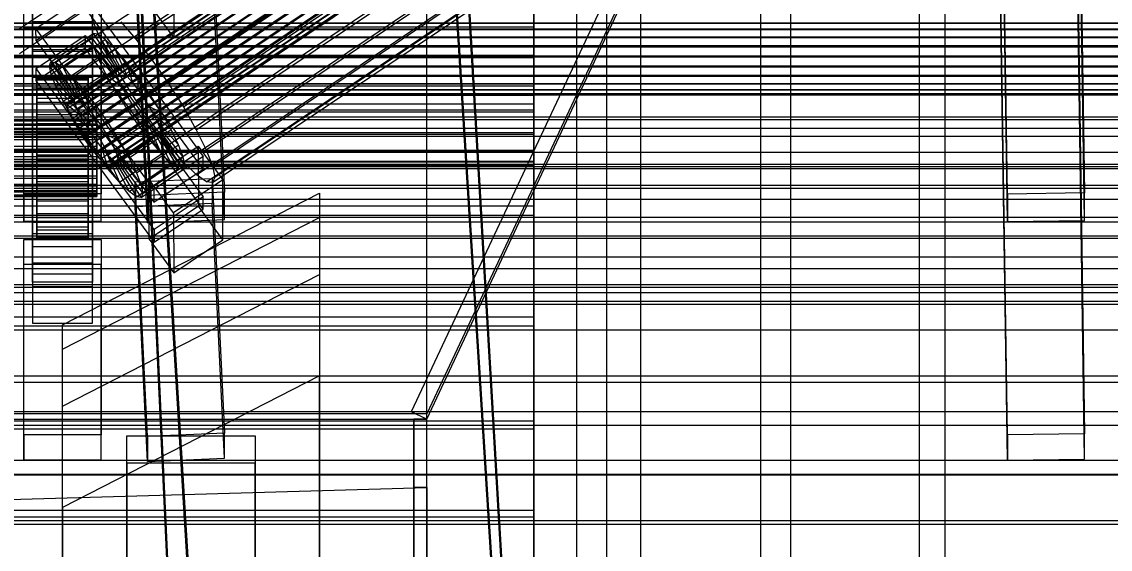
# Model space of a CAD drawing. Header units: millimetres. Extents: x -2500 to 58855, y -53268 to 6837.
# Drawn here: x 130.5 to 384.5, y -35228.9 to -35105.9 of the extents above; entities that cross this region are included whole.
import ezdxf

# ---------------------------------------------------------------- set-up
doc = ezdxf.new("R2010")
doc.units = ezdxf.units.MM
for name, color, linetype, lineweight in [('COTAS_O', 1, 'Continuous', 0), ('COTAS_R', 1, 'Continuous', 0), ('frontal_briquetadora', 7, 'Continuous', 0), ('frontal_C01', 7, 'Continuous', 0), ('frontal_C02', 7, 'Continuous', 0), ('frontal_C03', 7, 'Continuous', 0), ('frontal_C05', 7, 'Continuous', 0), ('frontal_dos-mix', 7, 'Continuous', 0), ('frontal_mix-C02', 7, 'Continuous', 0), ('frontal_secador', 7, 'Continuous', 0), ('frontal_tolva-C01', 7, 'Continuous', 0)]:
    doc.layers.add(name, color=color, linetype=linetype, lineweight=lineweight)
doc.dimstyles.new('R19_100', dxfattribs={"dimtxt": 250, "dimasz": 150, "dimexe": 150, "dimexo": 80, "dimgap": 100, "dimtad": 1, "dimtih": 1, "dimtoh": 1, "dimdsep": 46, "dimcen": 0.09, "dimadec": 0, "dimazin": 0, "dimtfac": 1, "dimtdec": 4, "dimtofl": 0, "dimtmove": 0, "dimatfit": 3, "dimfxl": 1, "dimtolj": 1, "dimtzin": 0, "dimarcsym": 0})

# ---------------------------------------------------------------- blocks, each defined once
blk = doc.blocks.new('*D37')
at = {"layer": 'COTAS_R', "color": 0, "lineweight": -2, "transparency": 16777216}
for p, q in [((-1750, -35420), (-1750, -34450)), ((2600, -35420), (2600, -34450)), ((-1600, -34600), (2450, -34600))]:
    blk.add_line(p, q, dxfattribs=at)
at = {"layer": 'COTAS_R', "color": 0, "transparency": 16777216}
for points in [[(-1600, -34575), (-1600, -34625), (-1750, -34600)], [(2450, -34575), (2450, -34625), (2600, -34600)]]:
    blk.add_solid(points, dxfattribs=at)
at = {"layer": 'Defpoints', "color": 0, "transparency": 16777216}
for p in [(2600, -34600), (-1750, -35500), (2600, -35500)]:
    blk.add_point(p, dxfattribs=at)
blk = doc.blocks.new('*D45')
at = {"layer": 'COTAS_O', "color": 0, "lineweight": -2, "transparency": 16777216}
for p, q in [((-1480, -35920), (-1480, -35150)), ((490, -35920), (490, -35150)), ((-1330, -35300), (340, -35300))]:
    blk.add_line(p, q, dxfattribs=at)
at = {"layer": 'COTAS_O', "color": 0, "transparency": 16777216}
for points in [[(-1330, -35275), (-1330, -35325), (-1480, -35300)], [(340, -35275), (340, -35325), (490, -35300)]]:
    blk.add_solid(points, dxfattribs=at)
at = {"layer": 'Defpoints', "color": 0, "transparency": 16777216}
for p in [(490, -35300), (-1480, -36000), (490, -36000)]:
    blk.add_point(p, dxfattribs=at)
blk = doc.blocks.new('*D47')
at = {"layer": 'COTAS_O', "color": 0, "lineweight": -2, "transparency": 16777216}
for p, q in [((-1400, -35920), (-1400, -35150)), ((1400, -35920), (1400, -35150)), ((-1250, -35300), (1250, -35300))]:
    blk.add_line(p, q, dxfattribs=at)
at = {"layer": 'COTAS_O', "color": 0, "transparency": 16777216}
for points in [[(-1250, -35275), (-1250, -35325), (-1400, -35300)], [(1250, -35275), (1250, -35325), (1400, -35300)]]:
    blk.add_solid(points, dxfattribs=at)
at = {"layer": 'Defpoints', "color": 0, "transparency": 16777216}
for p in [(1400, -35300), (-1400, -36000), (1400, -36000)]:
    blk.add_point(p, dxfattribs=at)

msp = doc.modelspace()

# ---------------------------------------------------------------- linework, layer by layer
at = {"layer": 'frontal_briquetadora'}
for p, q in [((340, -35988), (340, -34950)), ((346, -35988), (346, -34950)), ((-1330, -35190), (490, -35190)), ((-1330, -35200), (490, -35200))]:
    msp.add_line(p, q, dxfattribs=at)
at = {"layer": 'frontal_C01'}
for p, q in [((250, -35735.764), (250, -32680.37)), ((250, -32685.104), (250, -35740.498)), ((360.514, -35146.103), (357.646, -34954.155)), ((375.644, -34953.914), (378.512, -35145.861)), ((360.514, -35152.507), (357.646, -34960.559)), ((378.512, -35152.265), (375.644, -34960.317)), ((250, -35358.334), (228.298, -34987.381)), ((228.298, -34993.069), (250, -35364.021)), ((133, -35109.581), (133, -35064.108)), ((147, -35064.108), (147, -35109.581)), ((133, -35067.31), (133, -35112.783)), ((147, -35112.783), (147, -35067.31)), ((174.943, -35086.846), (177.811, -35145.665)), ((159.83, -35146.452), (156.962, -35087.633)), ((159.83, -35152.856), (156.962, -35094.037)), ((165.926, -35094.321), (165.983, -35109.69)), ((177.811, -35152.07), (174.943, -35093.25)), ((133, -35111.849), (133, -35096.48)), ((133, -35105.954), (133, -35096.48)), ((147, -35096.48), (147, -35111.849)), ((147, -35096.48), (147, -35105.954)), ((131, -35107.366), (131, -35100.963)), ((131, -35146.057), (131, -35100.963)), ((149, -35100.963), (149, -35107.366)), ((149, -35100.963), (149, -35146.057)), ((160.247, -35101.932), (165.983, -35109.69)), ((165.983, -35109.69), (177.451, -35102.078)), ((149, -35107.366), (131, -35107.366)), ((131, -35152.46), (131, -35107.366)), ((147, -35105.954), (133, -35105.954)), ((133, -35105.954), (133, -35121.322)), ((147, -35121.322), (147, -35105.954)), ((149, -35152.46), (149, -35107.366)), ((147, -35109.581), (133, -35109.581)), ((133, -35109.581), (133, -35112.783)), ((147, -35112.783), (147, -35109.581)), ((147, -35111.849), (133, -35111.849)), ((133, -35111.849), (133, -35121.322)), ((133, -35112.783), (147, -35112.783)), ((147, -35121.322), (147, -35111.849)), ((133, -35121.322), (147, -35121.322)), ((-425, -35140.179), (425, -35140.179)), ((140, -35176.603), (200, -35145.894)), ((177.811, -35145.665), (159.83, -35146.452)), ((177.811, -35152.07), (177.811, -35145.665)), ((200, -35145.894), (200, -35273.438)), ((200, -35145.894), (200, -35151.578)), ((378.512, -35145.861), (360.514, -35146.103)), ((378.512, -35152.265), (378.512, -35145.861)), ((149, -35146.057), (131, -35146.057)), ((131, -35146.057), (131, -35152.46)), ((149, -35152.46), (149, -35146.057)), ((159.83, -35146.452), (159.83, -35152.856)), ((360.514, -35146.103), (360.514, -35152.507)), ((425, -35151.547), (-425, -35151.547)), ((131, -35152.46), (149, -35152.46)), ((140, -35182.288), (200, -35151.578)), ((159.83, -35152.856), (177.811, -35152.07)), ((200, -35151.578), (200, -35279.122)), ((200, -35151.578), (200, -35164.841)), ((360.514, -35152.507), (378.512, -35152.265)), ((425, -35156.444), (-425, -35156.444)), ((140, -35195.551), (200, -35164.841)), ((200, -35164.841), (200, -35292.385)), ((200, -35164.841), (200, -35188.525)), ((-425, -35167.812), (425, -35167.812)), ((140, -35281.728), (140, -35176.603)), ((140, -35182.288), (140, -35176.603)), ((140, -35287.412), (140, -35182.288)), ((140, -35195.551), (140, -35182.288)), ((200, -35188.525), (140, -35219.235)), ((200, -35316.069), (200, -35188.525)), ((140, -35300.675), (140, -35195.551)), ((140, -35219.235), (140, -35195.551)), ((155, -35208.891), (155, -35202.487)), ((155, -35202.487), (185, -35202.487)), ((155, -35623.419), (155, -35202.487)), ((185, -35202.487), (185, -35208.891)), ((185, -35202.487), (185, -35623.419)), ((185, -35208.891), (155, -35208.891)), ((155, -35208.891), (155, -35629.823)), ((185, -35629.823), (185, -35208.891)), ((140, -35219.235), (140, -35324.359))]:
    msp.add_line(p, q, dxfattribs=at)
at = {"layer": 'frontal_C02'}
for p, q in [((250, -35767.535), (250, -32976.99)), ((250, -32981.769), (250, -35772.314)), ((141.045, -35125.12), (354.844, -34981.879)), ((141.218, -35124.679), (355.017, -34981.438)), ((141.224, -35126.041), (355.022, -34982.799)), ((141.731, -35124.749), (355.53, -34981.508)), ((142.549, -35125.324), (356.348, -34982.083)), ((143.617, -35126.366), (357.415, -34983.125)), ((141.742, -35127.379), (355.541, -34984.138)), ((142.565, -35129.044), (356.363, -34985.803)), ((144.861, -35127.804), (358.659, -34984.562)), ((148.35, -35108.774), (332.659, -34985.29)), ((143.635, -35130.922), (357.434, -34987.681)), ((359.995, -34986.297), (146.196, -35129.538)), ((147.533, -35131.452), (361.332, -34988.211)), ((157.152, -35109.971), (341.461, -34986.487)), ((144.881, -35132.885), (358.68, -34989.644)), ((148.779, -35133.415), (362.578, -34990.174)), ((150.672, -35113.473), (334.981, -34989.989)), ((146.218, -35134.799), (360.017, -34991.558)), ((147.554, -35136.534), (361.352, -34993.292)), ((149.85, -35135.293), (363.648, -34992.051)), ((345.231, -34991.382), (160.922, -35114.866)), ((148.798, -35137.971), (362.596, -34994.73)), ((149.865, -35139.013), (363.664, -34995.771)), ((150.672, -35136.958), (364.471, -34993.716)), ((151.191, -35138.296), (364.989, -34995.055)), ((151.369, -35139.217), (365.168, -34995.976)), ((153.694, -35118.772), (338.003, -34995.288)), ((150.683, -35139.588), (364.482, -34996.347)), ((151.196, -35139.658), (364.995, -34996.416)), ((164.693, -35120.268), (349.002, -34996.784)), ((157.211, -35124.312), (341.52, -35000.828)), ((168.21, -35125.807), (352.519, -35002.323)), ((160.982, -35129.713), (345.291, -35006.229)), ((171.232, -35131.107), (355.541, -35007.623)), ((360.514, -35202.297), (357.646, -35008.53)), ((375.644, -35008.286), (378.512, -35202.053)), ((164.752, -35134.609), (349.061, -35011.125)), ((173.554, -35135.806), (357.863, -35012.322)), ((168.263, -35138.665), (352.572, -35015.181)), ((175.016, -35139.584), (359.326, -35016.1)), ((360.514, -35208.143), (357.646, -35014.376)), ((378.512, -35207.899), (375.644, -35014.132)), ((171.275, -35141.606), (355.584, -35018.122)), ((175.521, -35142.183), (359.83, -35018.699)), ((173.584, -35143.229), (357.893, -35019.745)), ((175.032, -35143.426), (359.341, -35019.942)), ((228.298, -35041.759), (130, -35107.617)), ((250, -35386.528), (228.298, -35041.759)), ((130, -35113.358), (228.298, -35047.5)), ((228.298, -35047.5), (250, -35392.269)), ((133.809, -35107.469), (145.277, -35099.785)), ((145.277, -35099.785), (172.809, -35137.378)), ((145.289, -35102.708), (133.821, -35110.392)), ((172.821, -35140.301), (145.289, -35102.708)), ((148.35, -35108.774), (146.887, -35104.996)), ((133.821, -35110.392), (133.809, -35107.469)), ((161.341, -35145.062), (133.809, -35107.469)), ((153.641, -35105.914), (157.152, -35109.971)), ((133, -35112.438), (133, -35109.516)), ((133, -35109.516), (147, -35109.516)), ((133, -35155.42), (133, -35109.516)), ((133.821, -35110.392), (161.353, -35147.985)), ((133.847, -35116.821), (145.315, -35109.138)), ((136.948, -35116.19), (146.777, -35109.605)), ((137.313, -35115.26), (147.143, -35108.674)), ((138.396, -35115.408), (148.226, -35108.822)), ((140.123, -35116.622), (149.953, -35110.036)), ((145.315, -35109.138), (145.327, -35112.061)), ((145.315, -35109.138), (172.847, -35146.731)), ((147.143, -35108.674), (146.777, -35109.605)), ((146.777, -35109.605), (152.513, -35117.436)), ((146.777, -35109.605), (147.155, -35111.549)), ((147, -35109.516), (147, -35112.438)), ((147, -35109.516), (147, -35155.42)), ((148.226, -35108.822), (147.143, -35108.674)), ((147.143, -35108.674), (152.686, -35116.996)), ((149.953, -35110.036), (148.226, -35108.822)), ((148.226, -35108.822), (153.199, -35117.066)), ((150.672, -35113.473), (148.35, -35108.774)), ((152.207, -35112.236), (149.953, -35110.036)), ((149.953, -35110.036), (154.017, -35117.641)), ((157.152, -35109.971), (160.922, -35114.866)), ((147, -35112.438), (133, -35112.438)), ((133, -35112.438), (133, -35158.342)), ((145.327, -35112.061), (133.859, -35119.744)), ((137.325, -35118.135), (147.155, -35111.549)), ((142.377, -35118.822), (152.207, -35112.236)), ((172.859, -35149.654), (145.327, -35112.061)), ((147, -35158.342), (147, -35112.438)), ((147.155, -35111.549), (152.692, -35118.357)), ((147.155, -35111.549), (148.249, -35114.375)), ((154.833, -35115.27), (152.207, -35112.236)), ((152.207, -35112.236), (155.085, -35118.683)), ((136.948, -35116.19), (137.313, -35115.26)), ((142.856, -35123.582), (137.313, -35115.26)), ((137.313, -35115.26), (138.396, -35115.408)), ((143.369, -35123.651), (138.396, -35115.408)), ((138.396, -35115.408), (140.123, -35116.622)), ((138.419, -35120.961), (148.249, -35114.375)), ((145.003, -35121.856), (154.833, -35115.27)), ((148.249, -35114.375), (153.21, -35119.696)), ((148.249, -35114.375), (149.985, -35117.89)), ((153.694, -35118.772), (150.672, -35113.473)), ((157.653, -35118.932), (154.833, -35115.27)), ((154.833, -35115.27), (156.329, -35120.12)), ((160.922, -35114.866), (164.693, -35120.268)), ((133.859, -35119.744), (133.847, -35116.821)), ((161.379, -35154.414), (133.847, -35116.821)), ((142.683, -35124.022), (136.948, -35116.19)), ((137.325, -35118.135), (136.948, -35116.19)), ((144.188, -35124.227), (140.123, -35116.622)), ((140.123, -35116.622), (142.377, -35118.822)), ((140.156, -35124.475), (149.985, -35117.89)), ((152.513, -35117.436), (142.683, -35124.022)), ((152.686, -35116.996), (142.856, -35123.582)), ((153.199, -35117.066), (143.369, -35123.651)), ((154.017, -35117.641), (144.188, -35124.227)), ((149.985, -35117.89), (154.033, -35121.361)), ((149.985, -35117.89), (152.246, -35121.854)), ((152.513, -35117.436), (152.686, -35116.996)), ((152.692, -35118.357), (152.513, -35117.436)), ((152.686, -35116.996), (153.199, -35117.066)), ((153.199, -35117.066), (154.017, -35117.641)), ((154.017, -35117.641), (155.085, -35118.683)), ((133, -35121.791), (133, -35118.868)), ((133, -35118.868), (147, -35118.868)), ((133, -35164.772), (133, -35118.868)), ((133.859, -35119.744), (161.391, -35157.337)), ((134, -35128.654), (134, -35118.66)), ((134, -35118.66), (134, -35119.136)), ((134, -35118.66), (146, -35118.66)), ((134, -35119.478), (134, -35118.66)), ((134, -35128.88), (134, -35119.136)), ((134, -35119.136), (134, -35120.874)), ((134, -35119.136), (146, -35119.136)), ((134, -35129.042), (134, -35119.478)), ((134, -35119.478), (146, -35119.478)), ((134, -35121.535), (134, -35119.478)), ((142.862, -35124.943), (137.325, -35118.135)), ((138.419, -35120.961), (137.325, -35118.135)), ((145.255, -35125.269), (142.377, -35118.822)), ((142.377, -35118.822), (145.003, -35121.856)), ((152.692, -35118.357), (142.862, -35124.943)), ((153.21, -35119.696), (143.38, -35126.282)), ((155.085, -35118.683), (145.255, -35125.269)), ((146, -35119.136), (146, -35118.66)), ((146, -35118.66), (146, -35128.654)), ((146, -35118.66), (146, -35119.478)), ((146, -35120.874), (146, -35119.136)), ((146, -35119.136), (146, -35128.88)), ((146, -35119.478), (146, -35129.042)), ((146, -35119.478), (146, -35121.535)), ((156.329, -35120.12), (146.499, -35126.706)), ((147, -35118.868), (147, -35121.791)), ((147, -35118.868), (147, -35164.772)), ((157.653, -35118.932), (147.823, -35125.518)), ((153.21, -35119.696), (152.692, -35118.357)), ((154.033, -35121.361), (153.21, -35119.696)), ((157.211, -35124.312), (153.694, -35118.772)), ((155.085, -35118.683), (156.329, -35120.12)), ((156.329, -35120.12), (157.665, -35121.855)), ((157.665, -35121.855), (157.653, -35118.932)), ((160.474, -35122.973), (157.653, -35118.932)), ((164.693, -35120.268), (168.21, -35125.807)), ((147, -35121.791), (133, -35121.791)), ((133, -35121.791), (133, -35167.695)), ((134, -35129.703), (134, -35120.874)), ((134, -35120.874), (134, -35123.755)), ((134, -35120.874), (146, -35120.874)), ((134, -35130.016), (134, -35121.535)), ((134, -35121.535), (146, -35121.535)), ((134, -35124.689), (134, -35121.535)), ((143.38, -35126.282), (138.419, -35120.961)), ((140.156, -35124.475), (138.419, -35120.961)), ((142.416, -35128.44), (152.246, -35121.854)), ((154.033, -35121.361), (144.203, -35127.947)), ((146.499, -35126.706), (145.003, -35121.856)), ((145.003, -35121.856), (147.823, -35125.518)), ((146, -35123.755), (146, -35120.874)), ((146, -35120.874), (146, -35129.703)), ((146, -35121.535), (146, -35130.016)), ((146, -35121.535), (146, -35124.689)), ((147, -35167.695), (147, -35121.791)), ((147.835, -35128.441), (157.665, -35121.855)), ((150.644, -35129.559), (160.474, -35122.973)), ((152.246, -35121.854), (155.103, -35123.239)), ((152.246, -35121.854), (154.877, -35125.998)), ((155.103, -35123.239), (154.033, -35121.361)), ((157.665, -35121.855), (159.001, -35123.769)), ((160.474, -35122.973), (159.001, -35123.769)), ((163.105, -35127.116), (160.474, -35122.973)), ((134, -35131.067), (134, -35123.755)), ((134, -35123.755), (134, -35127.582)), ((134, -35123.755), (146, -35123.755)), ((134, -35131.51), (134, -35124.689)), ((134, -35124.689), (146, -35124.689)), ((134, -35128.727), (134, -35124.689)), ((144.203, -35127.947), (140.156, -35124.475)), ((142.416, -35128.44), (140.156, -35124.475)), ((141.045, -35125.12), (141.218, -35124.679)), ((141.224, -35126.041), (141.045, -35125.12)), ((141.218, -35124.679), (141.731, -35124.749)), ((141.731, -35124.749), (142.549, -35125.324)), ((142.549, -35125.324), (143.617, -35126.366)), ((142.856, -35123.582), (142.683, -35124.022)), ((142.683, -35124.022), (142.862, -35124.943)), ((143.369, -35123.651), (142.856, -35123.582)), ((142.862, -35124.943), (143.38, -35126.282)), ((144.188, -35124.227), (143.369, -35123.651)), ((145.255, -35125.269), (144.188, -35124.227)), ((146.499, -35126.706), (145.255, -35125.269)), ((155.103, -35123.239), (145.274, -35129.825)), ((146, -35127.582), (146, -35123.755)), ((146, -35123.755), (146, -35131.067)), ((146, -35124.689), (146, -35131.51)), ((146, -35124.689), (146, -35128.727)), ((156.35, -35125.202), (146.52, -35131.787)), ((147.823, -35125.518), (147.835, -35128.441)), ((147.823, -35125.518), (150.644, -35129.559)), ((159.001, -35123.769), (149.171, -35130.355)), ((154.877, -35125.998), (156.35, -35125.202)), ((156.35, -35125.202), (155.103, -35123.239)), ((157.686, -35127.116), (156.35, -35125.202)), ((160.982, -35129.713), (157.211, -35124.312)), ((159.001, -35123.769), (160.247, -35125.732)), ((134, -35132.88), (134, -35127.582)), ((134, -35127.582), (134, -35132.096)), ((134, -35127.582), (146, -35127.582)), ((141.742, -35127.379), (141.224, -35126.041)), ((142.565, -35129.044), (141.742, -35127.379)), ((143.38, -35126.282), (144.203, -35127.947)), ((143.617, -35126.366), (144.861, -35127.804)), ((144.203, -35127.947), (145.274, -35129.825)), ((144.861, -35127.804), (146.196, -35129.538)), ((145.047, -35132.583), (154.877, -35125.998)), ((146, -35132.096), (146, -35127.582)), ((146, -35127.582), (146, -35132.88)), ((147.835, -35128.441), (146.499, -35126.706)), ((157.686, -35127.116), (147.856, -35133.701)), ((160.247, -35125.732), (150.417, -35132.317)), ((161.318, -35127.609), (151.488, -35134.195)), ((153.275, -35133.702), (163.105, -35127.116)), ((154.877, -35125.998), (157.698, -35130.038)), ((157.698, -35130.038), (157.686, -35127.116)), ((159.022, -35128.85), (157.686, -35127.116)), ((163.105, -35127.116), (160.247, -35125.732)), ((160.247, -35125.732), (161.318, -35127.609)), ((165.365, -35131.081), (161.318, -35127.609)), ((161.318, -35127.609), (162.14, -35129.274)), ((165.365, -35131.081), (163.105, -35127.116)), ((168.21, -35125.807), (171.232, -35131.107)), ((-148, -35128.654), (148, -35128.654)), ((-148, -35128.88), (148, -35128.88)), ((-148, -35129.042), (148, -35129.042)), ((-148, -35129.703), (148, -35129.703)), ((-148, -35130.016), (148, -35130.016)), ((134, -35128.88), (134, -35128.654)), ((146, -35128.654), (134, -35128.654)), ((134, -35128.654), (134, -35129.042)), ((134, -35133.423), (134, -35128.727)), ((134, -35128.727), (146, -35128.727)), ((134, -35133.373), (134, -35128.727)), ((134, -35129.703), (134, -35128.88)), ((146, -35128.88), (134, -35128.88)), ((146, -35129.042), (134, -35129.042)), ((134, -35129.042), (134, -35130.016)), ((134, -35131.067), (134, -35129.703)), ((146, -35129.703), (134, -35129.703)), ((146, -35130.016), (134, -35130.016)), ((134, -35130.016), (134, -35131.51)), ((145.274, -35129.825), (142.416, -35128.44)), ((145.047, -35132.583), (142.416, -35128.44)), ((143.635, -35130.922), (142.565, -35129.044)), ((145.274, -35129.825), (146.52, -35131.787)), ((146, -35128.654), (146, -35128.88)), ((146, -35129.042), (146, -35128.654)), ((146, -35128.727), (146, -35133.423)), ((146, -35128.727), (146, -35133.373)), ((146, -35128.88), (146, -35129.703)), ((146, -35130.016), (146, -35129.042)), ((146, -35129.703), (146, -35131.067)), ((146, -35131.51), (146, -35130.016)), ((146.196, -35129.538), (147.533, -35131.452)), ((149.171, -35130.355), (147.835, -35128.441)), ((147.868, -35136.624), (157.698, -35130.038)), ((148, -35128.88), (148, -35128.654)), ((148, -35128.654), (148, -35129.042)), ((148, -35129.703), (148, -35128.88)), ((148, -35129.042), (148, -35130.016)), ((148, -35131.067), (148, -35129.703)), ((148, -35130.016), (148, -35131.51)), ((149.171, -35130.355), (150.644, -35129.559)), ((150.417, -35132.317), (149.171, -35130.355)), ((159.022, -35128.85), (149.192, -35135.436)), ((160.266, -35130.287), (150.436, -35136.873)), ((150.644, -35129.559), (153.275, -35133.702)), ((162.14, -35129.274), (152.311, -35135.86)), ((162.659, -35130.613), (152.829, -35137.199)), ((157.698, -35130.038), (160.518, -35133.7)), ((160.518, -35133.7), (159.022, -35128.85)), ((160.266, -35130.287), (159.022, -35128.85)), ((163.144, -35136.734), (160.266, -35130.287)), ((161.333, -35131.329), (160.266, -35130.287)), ((164.752, -35134.609), (160.982, -35129.713)), ((167.102, -35134.596), (162.14, -35129.274)), ((162.14, -35129.274), (162.659, -35130.613)), ((168.196, -35137.421), (162.659, -35130.613)), ((162.659, -35130.613), (162.837, -35131.534)), ((-148, -35131.067), (148, -35131.067)), ((-148, -35131.51), (148, -35131.51)), ((-148, -35132.88), (148, -35132.88)), ((134, -35132.88), (134, -35131.067)), ((146, -35131.067), (134, -35131.067)), ((146, -35131.51), (134, -35131.51)), ((134, -35131.51), (134, -35133.423)), ((134, -35132.096), (134, -35135.019)), ((146, -35132.096), (134, -35132.096)), ((134, -35132.096), (134, -35136.988)), ((134, -35135.019), (134, -35132.88)), ((146, -35132.88), (134, -35132.88)), ((144.881, -35132.885), (143.635, -35130.922)), ((146.218, -35134.799), (144.881, -35132.885)), ((146.52, -35131.787), (145.047, -35132.583)), ((147.868, -35136.624), (145.047, -35132.583)), ((146, -35131.067), (146, -35132.88)), ((146, -35133.423), (146, -35131.51)), ((146, -35135.019), (146, -35132.096)), ((146, -35136.988), (146, -35132.096)), ((146, -35132.88), (146, -35135.019)), ((146.52, -35131.787), (147.856, -35133.701)), ((147.533, -35131.452), (148.779, -35133.415)), ((148, -35132.88), (148, -35131.067)), ((148, -35131.51), (148, -35133.423)), ((148, -35135.019), (148, -35132.88)), ((151.488, -35134.195), (150.417, -35132.317)), ((150.417, -35132.317), (153.275, -35133.702)), ((161.333, -35131.329), (151.503, -35137.915)), ((162.151, -35131.905), (152.321, -35138.49)), ((162.664, -35131.974), (152.835, -35138.56)), ((162.837, -35131.534), (153.008, -35138.12)), ((155.535, -35137.667), (165.365, -35131.081)), ((165.397, -35138.934), (161.333, -35131.329)), ((162.151, -35131.905), (161.333, -35131.329)), ((167.125, -35140.149), (162.151, -35131.905)), ((162.664, -35131.974), (162.151, -35131.905)), ((162.837, -35131.534), (162.664, -35131.974)), ((168.208, -35140.296), (162.664, -35131.974)), ((168.573, -35139.366), (162.837, -35131.534)), ((167.102, -35134.596), (165.365, -35131.081)), ((171.232, -35131.107), (173.554, -35135.806)), ((-148, -35133.423), (148, -35133.423)), ((148, -35135.019), (-148, -35135.019)), ((-148, -35135.623), (148, -35135.623)), ((134, -35135.623), (134, -35133.373)), ((134, -35133.373), (146, -35133.373)), ((134, -35138.31), (134, -35133.373)), ((146, -35133.423), (134, -35133.423)), ((134, -35133.423), (134, -35135.623)), ((134, -35135.019), (146, -35135.019)), ((134, -35137.336), (134, -35135.019)), ((146, -35135.623), (134, -35135.623)), ((134, -35135.623), (134, -35137.962)), ((146, -35133.373), (146, -35135.623)), ((146, -35133.373), (146, -35138.31)), ((146, -35135.623), (146, -35133.423)), ((146, -35135.019), (146, -35137.336)), ((146, -35137.962), (146, -35135.623)), ((147.554, -35136.534), (146.218, -35134.799)), ((147.856, -35133.701), (147.868, -35136.624)), ((147.856, -35133.701), (149.192, -35135.436)), ((148, -35133.423), (148, -35135.623)), ((148, -35137.336), (148, -35135.019)), ((148, -35135.623), (148, -35137.962)), ((148.779, -35133.415), (149.85, -35135.293)), ((149.192, -35135.436), (150.688, -35140.286)), ((149.192, -35135.436), (150.436, -35136.873)), ((149.85, -35135.293), (150.672, -35136.958)), ((150.688, -35140.286), (160.518, -35133.7)), ((152.311, -35135.86), (151.488, -35134.195)), ((151.488, -35134.195), (155.535, -35137.667)), ((153.275, -35133.702), (155.535, -35137.667)), ((157.272, -35141.181), (167.102, -35134.596)), ((160.19, -35142.619), (171.658, -35134.935)), ((160.518, -35133.7), (163.144, -35136.734)), ((168.263, -35138.665), (164.752, -35134.609)), ((168.196, -35137.421), (167.102, -35134.596)), ((171.658, -35134.935), (171.715, -35148.964)), ((171.658, -35134.935), (177.394, -35142.767)), ((173.554, -35135.806), (175.016, -35139.584)), ((-148, -35137.336), (148, -35137.336)), ((-148, -35137.962), (148, -35137.962)), ((134, -35137.336), (134, -35136.988)), ((134, -35136.988), (134, -35141.925)), ((134, -35136.988), (146, -35136.988)), ((134, -35139.674), (134, -35137.336)), ((146, -35137.336), (134, -35137.336)), ((134, -35137.962), (134, -35138.31)), ((146, -35137.962), (134, -35137.962)), ((134, -35137.962), (134, -35140.279)), ((134, -35138.31), (146, -35138.31)), ((134, -35143.202), (134, -35138.31)), ((146, -35141.925), (146, -35136.988)), ((146, -35136.988), (146, -35137.336)), ((146, -35137.336), (146, -35139.674)), ((146, -35138.31), (146, -35137.962)), ((146, -35140.279), (146, -35137.962)), ((146, -35138.31), (146, -35143.202)), ((148.798, -35137.971), (147.554, -35136.534)), ((150.688, -35140.286), (147.868, -35136.624)), ((148, -35139.674), (148, -35137.336)), ((148, -35137.962), (148, -35140.279)), ((149.865, -35139.013), (148.798, -35137.971)), ((150.436, -35136.873), (153.314, -35143.32)), ((150.436, -35136.873), (151.503, -35137.915)), ((150.672, -35136.958), (151.191, -35138.296)), ((151.191, -35138.296), (151.369, -35139.217)), ((151.503, -35137.915), (155.567, -35145.52)), ((151.503, -35137.915), (152.321, -35138.49)), ((152.829, -35137.199), (152.311, -35135.86)), ((152.311, -35135.86), (157.272, -35141.181)), ((153.008, -35138.12), (152.829, -35137.199)), ((152.829, -35137.199), (158.366, -35144.007)), ((152.835, -35138.56), (153.008, -35138.12)), ((153.008, -35138.12), (158.743, -35145.952)), ((153.314, -35143.32), (163.144, -35136.734)), ((155.535, -35137.667), (157.272, -35141.181)), ((158.366, -35144.007), (168.196, -35137.421)), ((172.809, -35137.378), (161.341, -35145.062)), ((163.144, -35136.734), (165.397, -35138.934)), ((168.573, -35139.366), (168.196, -35137.421)), ((172.821, -35140.301), (172.809, -35137.378)), ((-148, -35139.674), (148, -35139.674)), ((-148, -35140.279), (148, -35140.279)), ((134, -35141.875), (134, -35139.674)), ((134, -35139.674), (134, -35141.925)), ((146, -35139.674), (134, -35139.674)), ((134, -35140.279), (134, -35143.202)), ((146, -35140.279), (134, -35140.279)), ((134, -35140.279), (134, -35142.417)), ((146, -35141.925), (146, -35139.674)), ((146, -35139.674), (146, -35141.875)), ((146, -35143.202), (146, -35140.279)), ((146, -35142.417), (146, -35140.279)), ((148, -35141.875), (148, -35139.674)), ((148, -35140.279), (148, -35142.417)), ((150.683, -35139.588), (149.865, -35139.013)), ((151.196, -35139.658), (150.683, -35139.588)), ((153.314, -35143.32), (150.688, -35140.286)), ((151.369, -35139.217), (151.196, -35139.658)), ((152.321, -35138.49), (157.295, -35146.734)), ((152.321, -35138.49), (152.835, -35138.56)), ((152.835, -35138.56), (158.378, -35146.882)), ((155.567, -35145.52), (165.397, -35138.934)), ((157.295, -35146.734), (167.125, -35140.149)), ((158.378, -35146.882), (168.208, -35140.296)), ((158.743, -35145.952), (168.573, -35139.366)), ((161.353, -35147.985), (172.821, -35140.301)), ((165.397, -35138.934), (167.125, -35140.149)), ((167.125, -35140.149), (168.208, -35140.296)), ((168.208, -35140.296), (168.573, -35139.366)), ((171.275, -35141.606), (168.263, -35138.665)), ((175.016, -35139.584), (175.521, -35142.183)), ((-148, -35141.875), (148, -35141.875)), ((-148, -35142.417), (148, -35142.417)), ((134, -35143.788), (134, -35141.875)), ((134, -35141.875), (134, -35146.571)), ((146, -35141.875), (134, -35141.875)), ((134, -35141.925), (134, -35146.571)), ((134, -35141.925), (146, -35141.925)), ((134, -35142.417), (134, -35147.716)), ((146, -35142.417), (134, -35142.417)), ((134, -35142.417), (134, -35144.23)), ((134, -35143.202), (146, -35143.202)), ((134, -35147.716), (134, -35143.202)), ((146, -35146.571), (146, -35141.875)), ((146, -35141.875), (146, -35143.788)), ((146, -35146.571), (146, -35141.925)), ((146, -35147.716), (146, -35142.417)), ((146, -35144.23), (146, -35142.417)), ((146, -35143.202), (146, -35147.716)), ((148, -35143.788), (148, -35141.875)), ((148, -35142.417), (148, -35144.23)), ((155.567, -35145.52), (153.314, -35143.32)), ((156.962, -35143.265), (174.943, -35142.471)), ((156.962, -35149.112), (156.962, -35143.265)), ((159.83, -35202.642), (156.962, -35143.265)), ((157.272, -35141.181), (158.366, -35144.007)), ((160.247, -35156.647), (160.19, -35142.619)), ((165.926, -35150.451), (160.19, -35142.619)), ((177.394, -35142.767), (165.926, -35150.451)), ((173.584, -35143.229), (171.275, -35141.606)), ((175.032, -35143.426), (173.584, -35143.229)), ((174.943, -35142.471), (174.943, -35148.317)), ((174.943, -35142.471), (177.811, -35201.848)), ((175.521, -35142.183), (175.032, -35143.426)), ((177.451, -35156.796), (177.394, -35142.767)), ((-148, -35143.788), (148, -35143.788)), ((-148, -35144.23), (148, -35144.23)), ((-148, -35145.282), (148, -35145.282)), ((-148, -35145.595), (148, -35145.595)), ((134, -35145.282), (134, -35143.788)), ((134, -35143.788), (134, -35150.608)), ((146, -35143.788), (134, -35143.788)), ((134, -35144.23), (134, -35151.543)), ((146, -35144.23), (134, -35144.23)), ((134, -35144.23), (134, -35145.595)), ((134, -35146.256), (134, -35145.282)), ((134, -35145.282), (134, -35153.763)), ((146, -35145.282), (134, -35145.282)), ((134, -35145.595), (134, -35154.424)), ((146, -35145.595), (134, -35145.595)), ((134, -35145.595), (134, -35146.418)), ((146, -35150.608), (146, -35143.788)), ((146, -35143.788), (146, -35145.282)), ((146, -35151.543), (146, -35144.23)), ((146, -35145.595), (146, -35144.23)), ((146, -35153.763), (146, -35145.282)), ((146, -35145.282), (146, -35146.256)), ((146, -35154.424), (146, -35145.595)), ((146, -35146.418), (146, -35145.595)), ((148, -35145.282), (148, -35143.788)), ((148, -35144.23), (148, -35145.595)), ((148, -35146.256), (148, -35145.282)), ((148, -35145.595), (148, -35146.418)), ((157.295, -35146.734), (155.567, -35145.52)), ((158.366, -35144.007), (158.743, -35145.952)), ((158.743, -35145.952), (158.378, -35146.882)), ((161.341, -35145.062), (161.353, -35147.985)), ((-148, -35146.256), (148, -35146.256)), ((-148, -35146.418), (148, -35146.418)), ((-148, -35146.643), (148, -35146.643)), ((134, -35146.643), (134, -35146.256)), ((134, -35146.256), (134, -35155.819)), ((146, -35146.256), (134, -35146.256)), ((134, -35146.418), (134, -35156.161)), ((146, -35146.418), (134, -35146.418)), ((134, -35146.418), (134, -35146.643)), ((134, -35146.571), (134, -35150.608)), ((134, -35146.571), (146, -35146.571)), ((134, -35146.643), (134, -35156.637)), ((146, -35146.643), (134, -35146.643)), ((134, -35147.716), (146, -35147.716)), ((134, -35151.543), (134, -35147.716)), ((146, -35155.819), (146, -35146.256)), ((146, -35146.256), (146, -35146.643)), ((146, -35156.161), (146, -35146.418)), ((146, -35146.643), (146, -35146.418)), ((146, -35150.608), (146, -35146.571)), ((146, -35156.637), (146, -35146.643)), ((146, -35147.716), (146, -35151.543)), ((148, -35146.643), (148, -35146.256)), ((148, -35146.418), (148, -35146.643)), ((174.943, -35148.317), (156.962, -35149.112)), ((158.378, -35146.882), (157.295, -35146.734)), ((172.847, -35146.731), (161.379, -35154.414)), ((172.859, -35149.654), (172.847, -35146.731)), ((177.811, -35207.694), (174.943, -35148.317)), ((134, -35150.608), (134, -35153.763)), ((134, -35150.608), (146, -35150.608)), ((146, -35153.763), (146, -35150.608)), ((159.83, -35208.488), (156.962, -35149.112)), ((171.715, -35148.964), (160.247, -35156.647)), ((161.391, -35157.337), (172.859, -35149.654)), ((165.926, -35150.451), (165.983, -35164.479)), ((177.451, -35156.796), (171.715, -35148.964)), ((133, -35166.659), (133, -35152.63)), ((133, -35152.63), (147, -35152.63)), ((133, -35162.194), (133, -35152.63)), ((134, -35151.543), (146, -35151.543)), ((134, -35154.424), (134, -35151.543)), ((146, -35151.543), (146, -35154.424)), ((147, -35152.63), (147, -35166.659)), ((147, -35152.63), (147, -35162.194)), ((147, -35155.42), (133, -35155.42)), ((133, -35155.42), (133, -35158.342)), ((134, -35153.763), (134, -35155.819)), ((134, -35153.763), (146, -35153.763)), ((134, -35154.424), (146, -35154.424)), ((134, -35156.161), (134, -35154.424)), ((134, -35155.819), (134, -35156.637)), ((134, -35155.819), (146, -35155.819)), ((146, -35155.819), (146, -35153.763)), ((146, -35154.424), (146, -35156.161)), ((146, -35156.637), (146, -35155.819)), ((147, -35158.342), (147, -35155.42)), ((161.379, -35154.414), (161.391, -35157.337)), ((131, -35162.567), (131, -35156.722)), ((131, -35156.722), (149, -35156.722)), ((131, -35202.244), (131, -35156.722)), ((133, -35158.342), (147, -35158.342)), ((134, -35156.161), (146, -35156.161)), ((134, -35156.637), (134, -35156.161)), ((134, -35156.637), (146, -35156.637)), ((146, -35156.161), (146, -35156.637)), ((149, -35156.722), (149, -35162.567)), ((149, -35156.722), (149, -35202.244)), ((160.247, -35156.647), (165.983, -35164.479)), ((165.983, -35164.479), (177.451, -35156.796)), ((149, -35162.567), (131, -35162.567)), ((131, -35208.089), (131, -35162.567)), ((147, -35162.194), (133, -35162.194)), ((133, -35162.194), (133, -35176.222)), ((147, -35176.222), (147, -35162.194)), ((149, -35208.089), (149, -35162.567)), ((147, -35164.772), (133, -35164.772)), ((133, -35164.772), (133, -35167.695)), ((147, -35167.695), (147, -35164.772)), ((147, -35166.659), (133, -35166.659)), ((133, -35166.659), (133, -35176.222)), ((133, -35167.695), (147, -35167.695)), ((147, -35176.222), (147, -35166.659)), ((133, -35176.222), (147, -35176.222)), ((-425, -35196.786), (425, -35196.786)), ((177.811, -35201.848), (159.83, -35202.642)), ((177.811, -35207.694), (177.811, -35201.848)), ((149, -35202.244), (131, -35202.244)), ((131, -35202.244), (131, -35208.089)), ((149, -35208.089), (149, -35202.244)), ((159.83, -35202.642), (159.83, -35208.488)), ((378.512, -35202.053), (360.514, -35202.297)), ((360.514, -35202.297), (360.514, -35208.143)), ((378.512, -35207.899), (378.512, -35202.053)), ((425, -35208.262), (-425, -35208.262)), ((131, -35208.089), (149, -35208.089)), ((159.83, -35208.488), (177.811, -35207.694)), ((360.514, -35208.143), (378.512, -35207.899)), ((425, -35211.633), (-425, -35211.633)), ((-425, -35223.11), (425, -35223.11))]:
    msp.add_line(p, q, dxfattribs=at)
at = {"layer": 'frontal_C03'}
for p, q in [((250, -35246.305), (250, -32596.305)), ((250, -32601.121), (250, -35251.121)), ((250, -35099.061), (250, -35123.069)), ((250, -35125.17), (250, -35100.945)), ((250, -35107.156), (250, -35101.058)), ((250, -35101.537), (250, -35107.69)), ((-450, -35106.154), (450, -35106.154)), ((-450, -35106.252), (450, -35106.252)), ((-450, -35107.564), (450, -35107.564)), ((-450, -35107.702), (450, -35107.702)), ((250, -35107.156), (-250, -35107.156)), ((-250, -35107.69), (250, -35107.69)), ((250, -35113.721), (250, -35107.156)), ((250, -35107.69), (250, -35114.273)), ((-450, -35109.412), (450, -35109.412)), ((-450, -35109.582), (450, -35109.582)), ((450, -35111.573), (-450, -35111.573)), ((-450, -35111.762), (450, -35111.762)), ((-450, -35113.899), (450, -35113.899)), ((-450, -35114.095), (450, -35114.095)), ((-250, -35113.721), (250, -35113.721)), ((-250, -35114.273), (250, -35114.273)), ((250, -35120.304), (250, -35113.721)), ((250, -35114.273), (250, -35120.837)), ((-450, -35116.232), (450, -35116.232)), ((-450, -35116.421), (450, -35116.421)), ((-450, -35118.412), (450, -35118.412)), ((-450, -35118.581), (450, -35118.581)), ((-450, -35120.291), (450, -35120.291)), ((-450, -35120.43), (450, -35120.43)), ((-250, -35120.304), (250, -35120.304)), ((250, -35126.457), (250, -35120.304)), ((-450, -35121.742), (450, -35121.742)), ((-450, -35121.84), (450, -35121.84)), ((-450, -35122.664), (450, -35122.664)), ((-450, -35122.715), (450, -35122.715)), ((-450, -35122.996), (450, -35122.996)), ((-250, -35120.837), (250, -35120.837)), ((-250, -35123.069), (250, -35123.069)), ((250, -35120.837), (250, -35126.935)), ((250, -35123.069), (250, -35148.912)), ((250, -35125.17), (-250, -35125.17)), ((250, -35151.088), (250, -35125.17)), ((520, -35128.158), (-520, -35128.158)), ((-250, -35126.457), (250, -35126.457)), ((-250, -35126.935), (250, -35126.935)), ((250, -35131.761), (250, -35126.457)), ((250, -35126.935), (250, -35132.152)), ((520, -35128.813), (-520, -35128.813)), ((520, -35130.829), (-520, -35130.829)), ((520, -35132.693), (-520, -35132.693)), ((-250, -35131.761), (250, -35131.761)), ((-250, -35132.152), (250, -35132.152)), ((250, -35135.854), (250, -35131.761)), ((250, -35132.152), (250, -35136.131)), ((520, -35136.418), (-520, -35136.418)), ((-250, -35135.854), (250, -35135.854)), ((-250, -35136.131), (250, -35136.131)), ((250, -35138.458), (250, -35135.854)), ((250, -35136.131), (250, -35138.601)), ((520, -35139.208), (-520, -35139.208)), ((-250, -35138.458), (250, -35138.458)), ((-250, -35138.601), (250, -35138.601)), ((-250, -35139.395), (250, -35139.395)), ((250, -35139.395), (250, -35138.458)), ((250, -35138.601), (250, -35139.395)), ((-520, -35144.075), (520, -35144.075)), ((520, -35147.366), (-520, -35147.366)), ((250, -35148.912), (-250, -35148.912)), ((250, -35148.912), (250, -35174.83)), ((520, -35152.634), (-520, -35152.634)), ((250, -35151.088), (-250, -35151.088)), ((250, -35176.931), (250, -35151.088)), ((520, -35155.925), (-520, -35155.925)), ((520, -35160.792), (-520, -35160.792)), ((520, -35163.582), (-520, -35163.582)), ((520, -35167.307), (-520, -35167.307)), ((520, -35169.171), (-520, -35169.171)), ((520, -35171.187), (-520, -35171.187)), ((520, -35171.842), (-520, -35171.842)), ((250, -35174.83), (-250, -35174.83)), ((250, -35174.83), (250, -35199.055)), ((-450, -35177.773), (450, -35177.773)), ((250, -35176.931), (-250, -35176.931)), ((250, -35200.939), (250, -35176.931)), ((450, -35188.545), (-450, -35188.545)), ((250, -35199.055), (-250, -35199.055)), ((250, -35199.055), (250, -35219.937)), ((250, -35200.939), (-250, -35200.939)), ((250, -35221.476), (250, -35200.939)), ((450, -35211.48), (-450, -35211.48)), ((250, -35219.937), (-250, -35219.937)), ((250, -35221.476), (-250, -35221.476)), ((250, -35219.937), (250, -35236.054)), ((250, -35237.141), (250, -35221.476)), ((-450, -35222.252), (450, -35222.252))]:
    msp.add_line(p, q, dxfattribs=at)
at = {"layer": 'frontal_C05'}
for p, q in [((260, -35980), (260, -35030)), ((267, -35980), (267, -35030)), ((303, -35980), (303, -35030)), ((310, -35980), (310, -35030))]:
    msp.add_line(p, q, dxfattribs=at)
at = {"layer": 'frontal_dos-mix'}
for p, q in [((225, -35980), (225, -33282.5)), ((275, -35980), (275, -33282.5))]:
    msp.add_line(p, q, dxfattribs=at)
at = {"layer": 'frontal_mix-C02'}
for p, q in [((150, -34915), (170, -35242.926)), ((150, -34915), (170, -35350.691)), ((170, -35246.926), (150, -34919)), ((170, -35354.691), (150, -34919))]:
    msp.add_line(p, q, dxfattribs=at)
at = {"layer": 'frontal_secador'}
for p, q in [((-1240, -35139.711), (1240, -35139.711)), ((-1240, -35144.711), (1240, -35144.711))]:
    msp.add_line(p, q, dxfattribs=at)
at = {"layer": 'frontal_tolva-C01'}
for p, q in [((596.379, -34398.3), (221.379, -35196.873)), ((600, -34398.805), (225, -35197.379)), ((225, -35198.574), (600, -34400)), ((225, -35197.379), (-225, -35197.379)), ((-225, -35198.574), (225, -35198.574)), ((225, -35198.574), (221.379, -35196.873)), ((222, -35198.574), (222, -35339.931)), ((222, -35214.574), (222, -35198.574)), ((225, -35198.574), (222, -35198.574)), ((225, -35198.574), (225, -35197.379)), ((225, -35214.574), (225, -35198.574)), ((225, -35339.931), (225, -35198.574)), ((-225, -35227.289), (225, -35214.574)), ((222, -35339.931), (222, -35214.574)), ((225, -35214.574), (222, -35214.574)), ((225, -35214.574), (225, -35339.931))]:
    msp.add_line(p, q, dxfattribs=at)

# ---------------------------------------------------------------- dimensions: what is measured, and where the dimension line sits
at = {"layer": 'COTAS_O'}
for p1, p2, picture, middle in [((-1480, -36000), (490, -36000), '*D45', (-495, -35300)), ((-1400, -36000), (1400, -36000), '*D47', (0, -35300))]:
    dim = msp.add_aligned_dim(p1=p1, p2=p2, distance=700, text='<> O', dimstyle='R19_100', dxfattribs=at)
    dim.commit()
    dim.dimension.update_dxf_attribs({"geometry": picture, "text_midpoint": middle})
at = {"layer": 'COTAS_R'}
dim = msp.add_aligned_dim(p1=(-1750, -35500), p2=(2600, -35500), distance=900, text='<> R', dimstyle='R19_100', dxfattribs=at)
dim.commit()
dim.dimension.update_dxf_attribs({"geometry": '*D37', "text_midpoint": (425, -34600)})

doc.saveas('drawing.dxf')
